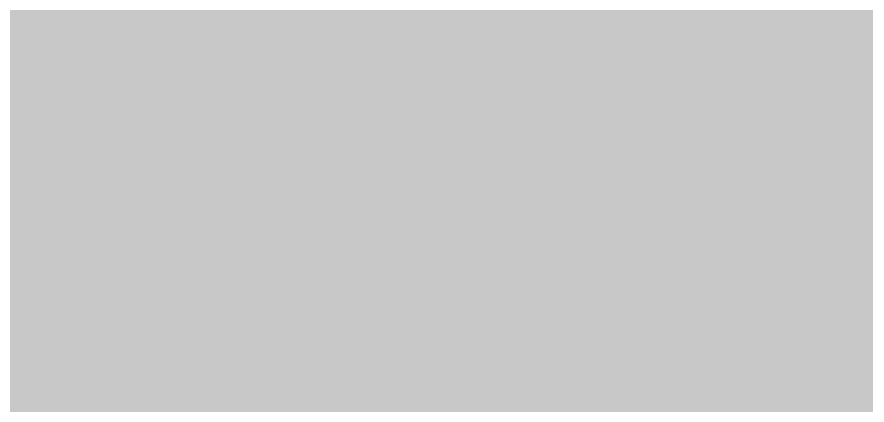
# Model space of a CAD drawing. Header units: millimetres. Extents: x -0.19 to 3.91, y -0.06 to 2.26.
# Drawn here: x 1.9074 to 2.1378, y 0.4309 to 0.5361 of the extents above; entities that cross this region are included whole.
import ezdxf

# ---------------------------------------------------------------- set-up
doc = ezdxf.new("R2010")
doc.units = ezdxf.units.MM
doc.layers.get('0').update_dxf_attribs({"linetype": 'CONTINUOUS', "lineweight": 0})
for name, color, linetype, lineweight in [('PCB_KUR_GBL', 10, 'CONTINUOUS', 0), ('PCB_KUR_GTL', 30, 'CONTINUOUS', 0), ('PCB_KUR_GTO', 163, 'CONTINUOUS', 0)]:
    doc.layers.add(name, color=color, linetype=linetype, lineweight=lineweight)

# ---------------------------------------------------------------- blocks, each defined once
blk = doc.blocks.new('ROUND_3')
h = blk.add_hatch(color=256)
edge = h.paths.add_edge_path(flags=0)
edge.add_arc((0, 0), 0.0059, 0, 360)

msp = doc.modelspace()

# ---------------------------------------------------------------- linework, layer by layer
at = {"layer": 'PCB_KUR_GBL'}
for points in [[(1.7591, 0.531), (1.765, 0.5388), (2.2638, 0.531), (2.2638, 0.5388)], [(1.7512, 0.525), (1.7591, 0.531), (2.2638, 0.525), (2.2638, 0.531)], [(1.7421, 0.5212), (1.7512, 0.525), (2.2638, 0.5212), (2.2638, 0.525)], [(1.7324, 0.52), (1.7421, 0.5212), (2.2638, 0.52), (2.2638, 0.5212)], [(1.605, 0.5181), (1.60629, 0.52), (2.2638, 0.5181), (2.2638, 0.52)], [(1.5919, 0.505), (1.605, 0.5181), (2.2638, 0.505), (2.2638, 0.5181)], [(1.5885, 0.5027), (1.5919, 0.505), (2.2638, 0.5027), (2.2638, 0.505)], [(1.5845, 0.5019), (1.5885, 0.5027), (2.2638, 0.5019), (2.2638, 0.5027)], [(1.4957, 0.4982), (1.4982, 0.5019), (2.2638, 0.4982), (2.2638, 0.5019)], [(1.4891, 0.4938), (1.4957, 0.4982), (2.2638, 0.4938), (2.2638, 0.4982)], [(1.4814, 0.4923), (1.4891, 0.4938), (2.2638, 0.4923), (2.2638, 0.4938)], [(0.892, 0.4894), (0.89635, 0.4923), (2.2638, 0.4894), (2.2638, 0.4923)], [(0.405, 0.425), (0.405, 0.4884), (2.2638, 0.425), (2.2638, 0.4884)], [(0.8867, 0.4884), (0.892, 0.4894), (2.2638, 0.4884), (2.2638, 0.4894)]]:
    msp.add_solid(points, dxfattribs=at)
at = {"layer": 'PCB_KUR_GTL'}
for points in [[(1.9639, 0.5361), (1.9649, 0.5415), (2.326, 0.5361), (2.326, 0.5415)], [(1.9608, 0.5315), (1.9639, 0.5361), (2.326, 0.5315), (2.326, 0.5361)], [(1.9561, 0.5284), (1.9608, 0.5315), (2.326, 0.5284), (2.326, 0.5315)], [(1.9507, 0.5273), (1.9561, 0.5284), (2.326, 0.5273), (2.326, 0.5284)], [(1.7512, 0.525), (1.75423, 0.5273), (2.326, 0.525), (2.326, 0.5273)], [(1.7421, 0.5212), (1.7512, 0.525), (2.326, 0.5212), (2.326, 0.525)], [(1.7324, 0.52), (1.7421, 0.5212), (2.326, 0.52), (2.326, 0.5212)], [(1.6768, 0.4386), (1.6768, 0.52), (2.326, 0.4386), (2.326, 0.52)], [(1.7121, 0.4033), (1.6768, 0.4386), (2.326, 0.4033), (2.326, 0.4386)]]:
    msp.add_solid(points, dxfattribs=at)
at = {"layer": 'PCB_KUR_GTO', "lineweight": 211, "const_width": 0.0118}
for points in [[(1.9627, 0.5295), (1.9627, 0.6614)], [(1.8879, 0.5295), (1.9627, 0.5295)], [(1.917, 0.501), (1.897, 0.501)], [(1.927, 0.491), (1.917, 0.501)], [(1.947, 0.501), (1.987, 0.501)], [(1.987, 0.501), (1.987, 0.491)], [(1.987, 0.491), (1.947, 0.451)], [(1.917, 0.441), (1.927, 0.451)], [(1.947, 0.451), (1.947, 0.441)], [(1.897, 0.441), (1.917, 0.441)]]:
    msp.add_lwpolyline(points, dxfattribs=at)
at = {"layer": 'PCB_KUR_GTO'}
for points in [[(2.07224, 0.526), (2.0722, 0.5261), (2.0818, 0.526), (2.0818, 0.5261)], [(2.07235, 0.5257), (2.07224, 0.526), (2.0819, 0.5257), (2.0819, 0.526)], [(2.07224, 0.526), (2.07224, 0.526), (2.0819, 0.526), (2.0818, 0.526)], [(2.07247, 0.5254), (2.07235, 0.5257), (2.082, 0.5254), (2.0819, 0.5257)], [(2.07277, 0.5246), (2.07247, 0.5254), (2.0824, 0.5246), (2.082, 0.5254)], [(2.07319, 0.5235), (2.07277, 0.5246), (2.0829, 0.5235), (2.0824, 0.5246)], [(2.0733, 0.5232), (2.07319, 0.5235), (2.08303, 0.5232), (2.0829, 0.5235)], [(2.07383, 0.5221), (2.0733, 0.5232), (2.0835, 0.5221), (2.08303, 0.5232)], [(2.0745, 0.5207), (2.07383, 0.5221), (2.08434, 0.5207), (2.0835, 0.5221)], [(2.07455, 0.5206), (2.0745, 0.5207), (2.0844, 0.5206), (2.08434, 0.5207)], [(2.0751, 0.5195), (2.07455, 0.5206), (2.08511, 0.5195), (2.0844, 0.5206)], [(2.07548, 0.5189), (2.0751, 0.5195), (2.0855, 0.5189), (2.08511, 0.5195)], [(2.0758, 0.5184), (2.07548, 0.5189), (2.08586, 0.5184), (2.0855, 0.5189)], [(2.0765, 0.5173), (2.0758, 0.5184), (2.08666, 0.5173), (2.08586, 0.5184)], [(2.07662, 0.5171), (2.0765, 0.5173), (2.0868, 0.5171), (2.08666, 0.5173)], [(2.07674, 0.5169), (2.07662, 0.5171), (2.087, 0.5169), (2.0869, 0.5171)], [(2.07686, 0.5167), (2.07674, 0.5169), (2.0872, 0.5167), (2.087, 0.5169)], [(2.0771, 0.5163), (2.07686, 0.5167), (2.0875, 0.5163), (2.0872, 0.5167)], [(2.0778, 0.5155), (2.0771, 0.5163), (2.0883, 0.5155), (2.0875, 0.5163)], [(2.0783, 0.5147), (2.0778, 0.5155), (2.08918, 0.5147), (2.0883, 0.5155)], [(2.07844, 0.5145), (2.0783, 0.5147), (2.0894, 0.5145), (2.08918, 0.5147)], [(2.0788, 0.514), (2.07844, 0.5145), (2.08999, 0.514), (2.0894, 0.5145)], [(2.0793, 0.5135), (2.0788, 0.514), (2.09058, 0.5135), (2.08999, 0.514)], [(2.04, 0.5123), (2.04, 0.5124), (2.0923, 0.5123), (2.09215, 0.5124)], [(2.04, 0.5112), (2.04, 0.5123), (2.0939, 0.5112), (2.0923, 0.5123)], [(2.07938, 0.5134), (2.0793, 0.5135), (2.0907, 0.5134), (2.09058, 0.5135)], [(2.0797, 0.513), (2.07938, 0.5134), (2.09128, 0.513), (2.0907, 0.5134)], [(2.0799, 0.5127), (2.0797, 0.513), (2.09172, 0.5127), (2.09128, 0.513)], [(2.0801, 0.5125), (2.0799, 0.5127), (2.09201, 0.5125), (2.09172, 0.5127)], [(2.08019, 0.51241), (2.0801, 0.5125), (2.09214, 0.51241), (2.09201, 0.5125)], [(2.08019, 0.5124), (2.08019, 0.51241), (2.09215, 0.5124), (2.09214, 0.51241)], [(2.04, 0.5104), (2.04, 0.5112), (2.0958, 0.5104), (2.0939, 0.5112)], [(2.04, 0.5018), (2.04, 0.5104), (2.0958, 0.5018), (2.0958, 0.5104)]]:
    msp.add_solid(points, dxfattribs=at)

# ---------------------------------------------------------------- block references
for p in [(1.9627, 0.5295), (1.9627, 0.5295), (1.917, 0.501), (1.947, 0.501), (1.987, 0.501), (1.927, 0.491), (1.987, 0.491), (1.927, 0.451), (1.947, 0.451), (1.917, 0.441), (1.947, 0.441)]:
    msp.add_blockref('ROUND_3', p, dxfattribs=at)

doc.saveas('drawing.dxf')
